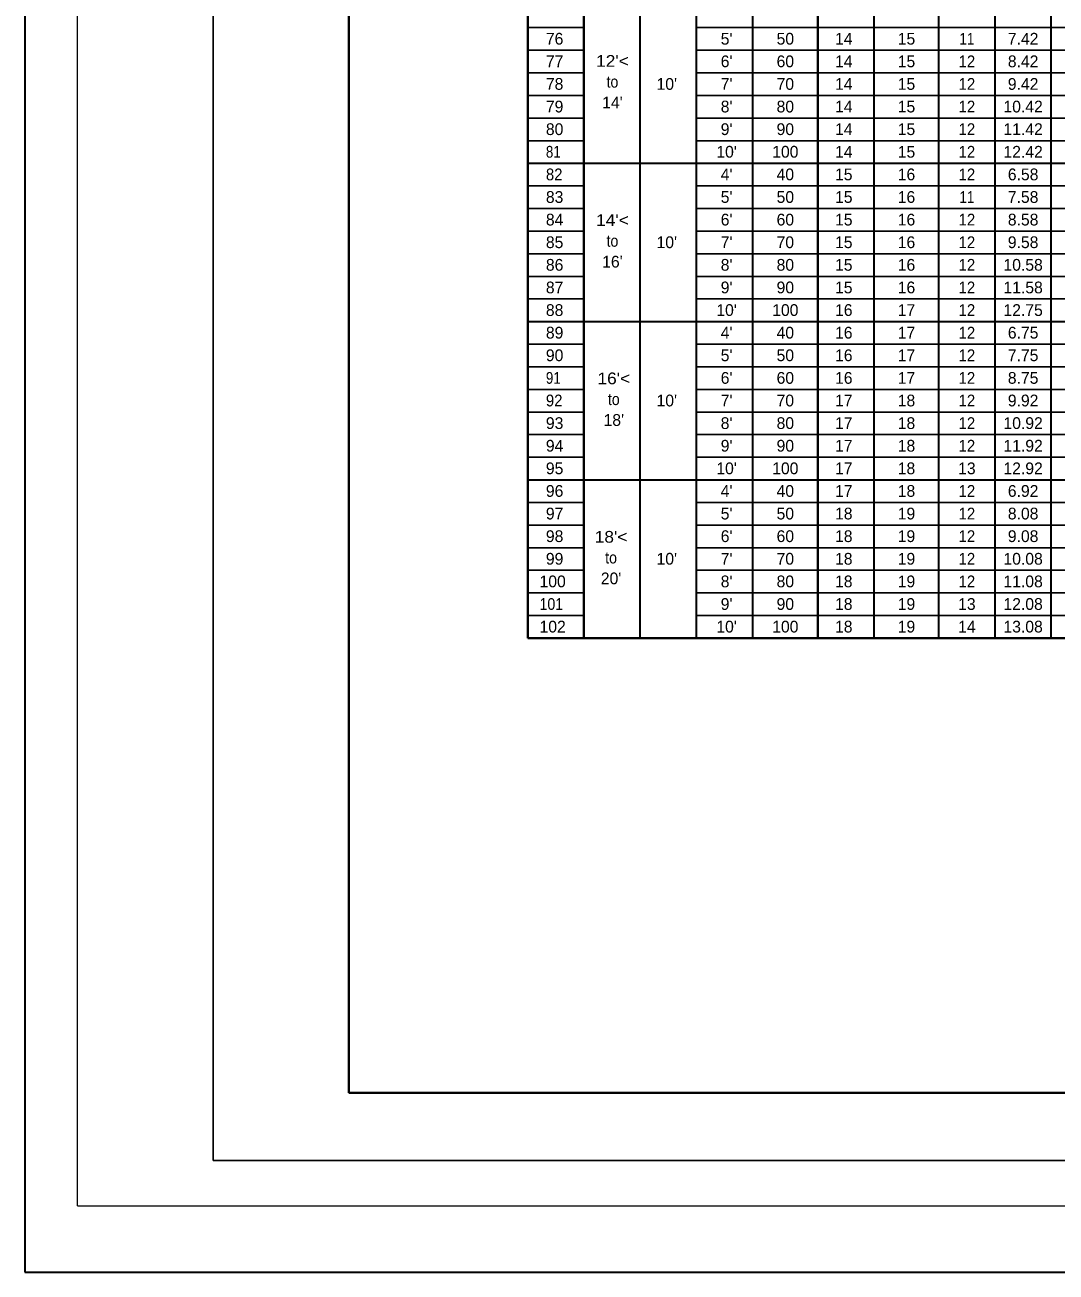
# Model space of a CAD drawing. Extents: x 187 to 558, y -82 to 195.
# Drawn here: x 187.1 to 301.1, y -82.4 to 55.4 of the extents above; entities that cross this region are included whole.
import ezdxf
from ezdxf.enums import TextEntityAlignment as Align

# ---------------------------------------------------------------- set-up
doc = ezdxf.new("R2010")
doc.units = 0
doc.header["$LTSCALE"] = 0.52
doc.layers.add('1', color=7, linetype='Continuous', lineweight=25)

msp = doc.modelspace()

# ---------------------------------------------------------------- linework, layer by layer
at = {"layer": '1', "lineweight": 13}
for q in [(192.9042, 154.8811), (552.9042, -75.1189)]:
    msp.add_line((192.9042, -75.1189), q, dxfattribs=at)
at = {"layer": '1', "lineweight": 40}
for p, q in [((222.9042, -62.6189), (222.9042, 142.3811)), ((242.6892, -12.3547), (242.6892, 130.2354)), ((248.9092, -12.3547), (248.9092, 123.6452)), ((274.7901, -12.3547), (274.7901, 123.6452)), ((242.6892, -12.3547), (506.9717, -12.3547)), ((222.9042, -62.6189), (547.9042, -62.6189))]:
    msp.add_line(p, q, dxfattribs=at)
at = {"layer": '1', "lineweight": 35}
for p, q in [((255.1292, -12.3547), (255.1292, 107.6452)), ((261.3492, -12.3547), (261.3492, 107.6452)), ((267.5693, -12.3547), (267.5693, 107.6452)), ((281.0101, -12.3547), (281.0101, 107.6452)), ((288.1517, -12.3547), (288.1517, 107.6452)), ((294.3717, -12.3547), (294.3717, 107.6452)), ((300.5917, -12.3547), (300.5917, 107.6452)), ((242.6892, 40.1452), (506.9717, 40.1452)), ((242.6892, 22.6453), (506.9717, 22.6453)), ((242.6892, 5.1452), (506.9717, 5.1452))]:
    msp.add_line(p, q, dxfattribs=at)
at = {"layer": '1'}
for p, q in [((242.6892, 55.1452), (248.9092, 55.1452)), ((261.3492, 55.1452), (506.9717, 55.1452)), ((242.6892, 52.6452), (248.9092, 52.6452)), ((261.3492, 52.6452), (506.9717, 52.6452)), ((242.6892, 50.1452), (248.9092, 50.1452)), ((261.3492, 50.1452), (506.9717, 50.1452)), ((242.6892, 47.6452), (248.9092, 47.6452)), ((261.3492, 47.6452), (506.9717, 47.6452)), ((242.6892, 45.1452), (248.9092, 45.1452)), ((261.3492, 45.1452), (506.9717, 45.1452)), ((242.6892, 42.6452), (248.9092, 42.6452)), ((261.3492, 42.6452), (506.9717, 42.6452)), ((242.6892, 37.6452), (248.9092, 37.6452)), ((261.3492, 37.6452), (506.9717, 37.6452)), ((242.6892, 35.1452), (248.9092, 35.1452)), ((261.3492, 35.1452), (506.9717, 35.1452)), ((242.6892, 32.6452), (248.9092, 32.6452)), ((261.3492, 32.6452), (506.9717, 32.6452)), ((242.6892, 30.1453), (248.9092, 30.1453)), ((261.3492, 30.1453), (506.9717, 30.1453)), ((242.6892, 27.6453), (248.9092, 27.6453)), ((261.3492, 27.6453), (506.9717, 27.6453)), ((242.6892, 25.1453), (248.9092, 25.1453)), ((261.3492, 25.1453), (506.9717, 25.1453)), ((242.6892, 20.1453), (248.9092, 20.1453)), ((261.3492, 20.1453), (506.9717, 20.1453)), ((242.6892, 17.6453), (248.9092, 17.6453)), ((261.3492, 17.6453), (506.9717, 17.6453)), ((242.6892, 15.1452), (248.9092, 15.1452)), ((261.3492, 15.1452), (506.9717, 15.1452)), ((242.6892, 12.6452), (248.9092, 12.6452)), ((261.3492, 12.6452), (506.9717, 12.6452)), ((242.6892, 10.1452), (248.9092, 10.1452)), ((261.3492, 10.1452), (506.9717, 10.1452)), ((242.6892, 7.6452), (248.9092, 7.6452)), ((261.3492, 7.6452), (506.9717, 7.6452)), ((242.6892, 2.6452), (248.9092, 2.6452)), ((261.3492, 2.6452), (506.9717, 2.6452)), ((242.6892, 0.1452), (248.9092, 0.1452)), ((261.3492, 0.1452), (506.9717, 0.1452)), ((242.6892, -2.3548), (248.9092, -2.3548)), ((261.3492, -2.3548), (506.9717, -2.3548)), ((242.6892, -4.8548), (248.9092, -4.8548)), ((261.3492, -4.8548), (506.9717, -4.8548)), ((242.6892, -7.3548), (248.9092, -7.3548)), ((261.3492, -7.3548), (506.9717, -7.3548)), ((242.6892, -9.8547), (248.9092, -9.8547)), ((261.3492, -9.8547), (506.9717, -9.8547)), ((207.9042, -70.1189), (552.9042, -70.1189))]:
    msp.add_line(p, q, dxfattribs=at)
at = {"layer": '1', "lineweight": 35}
msp.add_lwpolyline([(187.0721, -82.4459), (557.7998, -82.4459), (557.7998, 194.6359), (187.0721, 194.6359)], close=True, dxfattribs=at)
at = {"layer": '1'}
msp.add_lwpolyline([(207.9042, -70.1189), (207.9042, 149.8811), (552.9042, 149.8811)], dxfattribs=at)

# ---------------------------------------------------------------- texts
for s, p in [('76', (244.6942, 53.2661)), ('77', (244.6942, 50.7661)), ('78', (244.6942, 48.2661)), ("10'", (256.9334, 48.2661)), ('79', (244.6942, 45.7661)), ('80', (244.6942, 43.2661)), ('83', (244.6942, 35.7661)), ('84', (244.6942, 33.2661)), ('85', (244.6942, 30.7661)), ("10'", (256.9334, 30.7661)), ('86', (244.6942, 28.2661)), ('87', (244.6942, 25.7661)), ('88', (244.6942, 23.2661)), ('89', (244.6942, 20.7661)), ('90', (244.6942, 18.2661)), ("10'", (256.9334, 13.2661)), ('93', (244.6942, 10.7661)), ('94', (244.6942, 8.2661)), ('95', (244.6942, 5.7661)), ('96', (244.6942, 3.2661)), ('97', (244.6942, 0.7661)), ('98', (244.6942, -1.7339)), ('99', (244.6942, -4.2339)), ("10'", (256.9334, -4.2339)), ('100', (243.9926, -6.7339)), ('102', (243.9926, -11.7339))]:
    msp.add_text(s, height=1.3, dxfattribs=at).set_placement(p)
for s, p in [("5'", (264.6817, 53.2661)), ('50', (271.1792, 53.2661)), ('14', (277.6455, 53.2661)), ('15', (284.5813, 53.2661)), ('7.42', (297.4817, 53.2661)), ("6'", (264.6817, 50.7661)), ('60', (271.1792, 50.7661)), ('14', (277.6455, 50.7661)), ('15', (284.5813, 50.7661)), ('8.42', (297.4817, 50.7661)), ("7'", (264.6817, 48.2661)), ('70', (271.1792, 48.2661)), ('14', (277.6455, 48.2661)), ('15', (284.5813, 48.2661)), ('9.42', (297.4817, 48.2661)), ("14'", (252.0553, 46.212)), ("8'", (264.6817, 45.7661)), ('80', (271.1792, 45.7661)), ('14', (277.6455, 45.7661)), ('15', (284.5813, 45.7661)), ('10.42', (297.4817, 45.7661)), ("9'", (264.6817, 43.2661)), ('90', (271.1792, 43.2661)), ('14', (277.6455, 43.2661)), ('15', (284.5813, 43.2661)), ('11.42', (297.4817, 43.2661)), ("10'", (264.6817, 40.7661)), ('100', (271.1788, 40.7661)), ('14', (277.6455, 40.7661)), ('15', (284.5813, 40.7661)), ('12.42', (297.4817, 40.7661)), ("4'", (264.6817, 38.2661)), ('40', (271.1792, 38.2661)), ('15', (277.6455, 38.2661)), ('16', (284.5813, 38.2661)), ('6.58', (297.4817, 38.2661)), ("5'", (264.6817, 35.7661)), ('50', (271.1792, 35.7661)), ('15', (277.6455, 35.7661)), ('16', (284.5813, 35.7661)), ('7.58', (297.4817, 35.7661)), ("6'", (264.6817, 33.2661)), ('60', (271.1792, 33.2661)), ('15', (277.6455, 33.2661)), ('16', (284.5813, 33.2661)), ('8.58', (297.4817, 33.2661)), ("7'", (264.6817, 30.7661)), ('70', (271.1792, 30.7661)), ('15', (277.6455, 30.7661)), ('16', (284.5813, 30.7661)), ('9.58', (297.4817, 30.7661)), ("16'", (252.0553, 28.6157)), ("8'", (264.6817, 28.2661)), ('80', (271.1792, 28.2661)), ('15', (277.6455, 28.2661)), ('16', (284.5813, 28.2661)), ('10.58', (297.4817, 28.2661)), ("9'", (264.6817, 25.7661)), ('90', (271.1792, 25.7661)), ('15', (277.6455, 25.7661)), ('16', (284.5813, 25.7661)), ('11.58', (297.4817, 25.7661)), ("10'", (264.6817, 23.2661)), ('100', (271.1788, 23.2661)), ('16', (277.6455, 23.2661)), ('17', (284.5805, 23.2661)), ('12.75', (297.4813, 23.2661)), ("4'", (264.6817, 20.7661)), ('40', (271.1792, 20.7661)), ('16', (277.6455, 20.7661)), ('17', (284.5805, 20.7661)), ('6.75', (297.4822, 20.7661)), ("5'", (264.6817, 18.2661)), ('50', (271.1792, 18.2661)), ('16', (277.6455, 18.2661)), ('17', (284.5805, 18.2661)), ('7.75', (297.4822, 18.2661)), ("6'", (264.6817, 15.7661)), ('60', (271.1792, 15.7661)), ('16', (277.6455, 15.7661)), ('17', (284.5805, 15.7661)), ('8.75', (297.4822, 15.7661)), ("7'", (264.6817, 13.2661)), ('70', (271.1792, 13.2661)), ('17', (277.6447, 13.2661)), ('18', (284.5809, 13.2661)), ('9.92', (297.4817, 13.2661)), ("18'", (252.2064, 11.1098)), ("8'", (264.6817, 10.7661)), ('80', (271.1792, 10.7661)), ('17', (277.6447, 10.7661)), ('18', (284.5809, 10.7661)), ('10.92', (297.4817, 10.7661)), ("9'", (264.6817, 8.2661)), ('90', (271.1792, 8.2661)), ('17', (277.6447, 8.2661)), ('18', (284.5809, 8.2661)), ('11.92', (297.4817, 8.2661)), ("10'", (264.6817, 5.7661)), ('100', (271.1788, 5.7661)), ('17', (277.6447, 5.7661)), ('18', (284.5809, 5.7661)), ('13', (291.2613, 5.7661)), ('12.92', (297.4817, 5.7661)), ("4'", (264.6817, 3.2661)), ('40', (271.1792, 3.2661)), ('17', (277.6447, 3.2661)), ('18', (284.5809, 3.2661)), ('6.92', (297.4817, 3.2661)), ("5'", (264.6817, 0.7661)), ('50', (271.1792, 0.7661)), ('18', (277.6451, 0.7661)), ('19', (284.5805, 0.7661)), ('8.08', (297.4817, 0.7661)), ("6'", (264.6817, -1.7339)), ('60', (271.1792, -1.7339)), ('18', (277.6451, -1.7339)), ('19', (284.5805, -1.7339)), ('9.08', (297.4817, -1.7339)), ("7'", (264.6817, -4.2339)), ('70', (271.1792, -4.2339)), ('18', (277.6451, -4.2339)), ('19', (284.5805, -4.2339)), ('10.08', (297.4817, -4.2339)), ("20'", (251.9042, -6.4034)), ("8'", (264.6817, -6.7339)), ('80', (271.1792, -6.7339)), ('18', (277.6451, -6.7339)), ('19', (284.5805, -6.7339)), ('11.08', (297.4817, -6.7339)), ("9'", (264.6817, -9.2339)), ('90', (271.1792, -9.2339)), ('18', (277.6451, -9.2339)), ('19', (284.5805, -9.2339)), ('13', (291.2613, -9.2339)), ('12.08', (297.4817, -9.2339)), ("10'", (264.6817, -11.7339)), ('100', (271.1788, -11.7339)), ('18', (277.6451, -11.7339)), ('19', (284.5805, -11.7339)), ('14', (291.2622, -11.7339)), ('13.08', (297.4817, -11.7339))]:
    msp.add_text(s, height=1.3, dxfattribs=at).set_placement(p, align=Align.CENTER)
for s, width, p in [('11', 0.85, (291.2618, 53.2661)), ("12'<", 1.1, (252.0553, 50.812)), ('12', 0.95, (291.2618, 50.7661)), ('to', 0.9, (252.0553, 48.512)), ('12', 0.95, (291.2618, 48.2661)), ('12', 0.95, (291.2618, 45.7661)), ('12', 0.95, (291.2618, 43.2661)), ('12', 0.95, (291.2618, 40.7661)), ('12', 0.95, (291.2618, 38.2661)), ('11', 0.85, (291.2618, 35.7661)), ("14'<", 1.1, (252.0553, 33.2157)), ('12', 0.95, (291.2618, 33.2661)), ('to', 0.9, (252.0553, 30.9157)), ('12', 0.95, (291.2618, 30.7661)), ('12', 0.95, (291.2618, 28.2661)), ('12', 0.95, (291.2618, 25.7661)), ('12', 0.95, (291.2618, 23.2661)), ('12', 0.95, (291.2618, 20.7661)), ('12', 0.95, (291.2618, 18.2661)), ("16'<", 1.1, (252.2065, 15.7098)), ('12', 0.95, (291.2618, 15.7661)), ('to', 0.9, (252.2065, 13.4098)), ('12', 0.95, (291.2618, 13.2661)), ('12', 0.95, (291.2618, 10.7661)), ('12', 0.95, (291.2618, 8.2661)), ('12', 0.95, (291.2618, 3.2661)), ('12', 0.95, (291.2618, 0.7661)), ("18'<", 1.1, (251.9042, -1.8034)), ('12', 0.95, (291.2618, -1.7339)), ('to', 0.9, (251.9042, -4.1034)), ('12', 0.95, (291.2618, -4.2339)), ('12', 0.95, (291.2618, -6.7339))]:
    msp.add_text(s, height=1.3, dxfattribs=dict(at, width=width)).set_placement(p, align=Align.CENTER)
for s, width, p in [('81', 0.85, (244.6942, 40.7661)), ('82', 0.95, (244.6942, 38.2661)), ('91', 0.85, (244.6942, 15.7661)), ('92', 0.95, (244.6942, 13.2661)), ('101', 0.9, (243.9926, -9.2339))]:
    msp.add_text(s, height=1.3, dxfattribs=dict(at, width=width)).set_placement(p)

doc.saveas('drawing.dxf')
